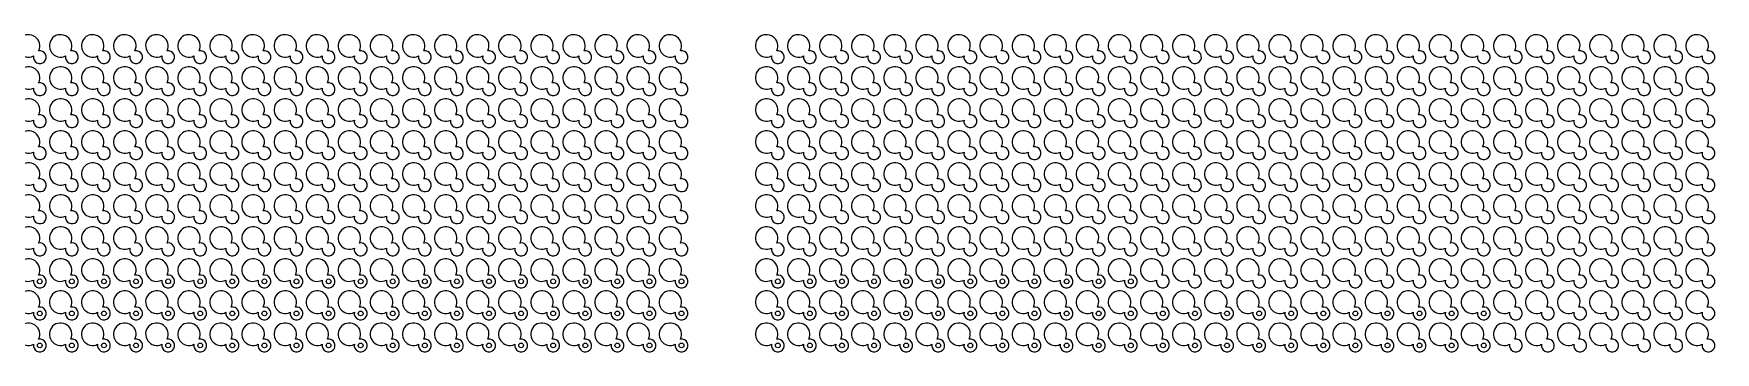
# Model space of a CAD drawing. Header units: millimetres. Extents: x -28 to 301, y -25 to 208.
# Drawn here: x 17.7 to 70.1, y 35.9 to 45.9 of the extents above; entities that cross this region are included whole.
import ezdxf

# ---------------------------------------------------------------- set-up
doc = ezdxf.new("R2010")
doc.units = ezdxf.units.MM
doc.header["$MEASUREMENT"] = 0
doc.layers.add('drills_via_1_64', color=7, linetype='Continuous')

# ---------------------------------------------------------------- blocks, each defined once
blk = doc.blocks.new('*U107')
at = {"linetype": 'Continuous'}
blk.add_lwpolyline([(-0.053, 0.215, 3.187089), (-0.215, 0.053, 5.958673)], format="xyb", close=True, dxfattribs=at)
blk = doc.blocks.new('*U108')
at = {"color": 0, "linetype": 'ByBlock', "lineweight": -2, "transparency": 16777216}
for p in [(-29, 0), (-28, 0), (-27, 0), (-26, 0), (-25, 0), (-24, 0), (-23, 0), (-22, 0), (-21, 0), (-20, 0), (-19, 0), (-18, 0), (-17, 0), (-16, 0), (-15, 0), (-14, 0), (-13, 0), (-12, 0), (-11, 0), (-10, 0), (-9, 0), (-8, 0), (-7, 0), (-6, 0), (-5, 0), (-4, 0), (-3, 0), (-2, 0), (-1, 0), (0, 0), (-29, -1), (-28, -1), (-27, -1), (-26, -1), (-25, -1), (-24, -1), (-23, -1), (-22, -1), (-21, -1), (-20, -1), (-19, -1), (-18, -1), (-17, -1), (-16, -1), (-15, -1), (-14, -1), (-13, -1), (-12, -1), (-11, -1), (-10, -1), (-9, -1), (-8, -1), (-7, -1), (-6, -1), (-5, -1), (-4, -1), (-3, -1), (-2, -1), (-1, -1), (0, -1), (-29, -2), (-28, -2), (-27, -2), (-26, -2), (-25, -2), (-24, -2), (-23, -2), (-22, -2), (-21, -2), (-20, -2), (-19, -2), (-18, -2), (-17, -2), (-16, -2), (-15, -2), (-14, -2), (-13, -2), (-12, -2), (-11, -2), (-10, -2), (-9, -2), (-8, -2), (-7, -2), (-6, -2), (-5, -2), (-4, -2), (-3, -2), (-2, -2), (-1, -2), (0, -2), (-29, -3), (-28, -3), (-27, -3), (-26, -3), (-25, -3), (-24, -3), (-23, -3), (-22, -3), (-21, -3), (-20, -3), (-19, -3), (-18, -3), (-17, -3), (-16, -3), (-15, -3), (-14, -3), (-13, -3), (-12, -3), (-11, -3), (-10, -3), (-9, -3), (-8, -3), (-7, -3), (-6, -3), (-5, -3), (-4, -3), (-3, -3), (-2, -3), (-1, -3), (0, -3), (-29, -4), (-28, -4), (-27, -4), (-26, -4), (-25, -4), (-24, -4), (-23, -4), (-22, -4), (-21, -4), (-20, -4), (-19, -4), (-18, -4), (-17, -4), (-16, -4), (-15, -4), (-14, -4), (-13, -4), (-12, -4), (-11, -4), (-10, -4), (-9, -4), (-8, -4), (-7, -4), (-6, -4), (-5, -4), (-4, -4), (-3, -4), (-2, -4), (-1, -4), (0, -4), (-29, -5), (-28, -5), (-27, -5), (-26, -5), (-25, -5), (-24, -5), (-23, -5), (-22, -5), (-21, -5), (-20, -5), (-19, -5), (-18, -5), (-17, -5), (-16, -5), (-15, -5), (-14, -5), (-13, -5), (-12, -5), (-11, -5), (-10, -5), (-9, -5), (-8, -5), (-7, -5), (-6, -5), (-5, -5), (-4, -5), (-3, -5), (-2, -5), (-1, -5), (0, -5), (-29, -6), (-28, -6), (-27, -6), (-26, -6), (-25, -6), (-24, -6), (-23, -6), (-22, -6), (-21, -6), (-20, -6), (-19, -6), (-18, -6), (-17, -6), (-16, -6), (-15, -6), (-14, -6), (-13, -6), (-12, -6), (-11, -6), (-10, -6), (-9, -6), (-8, -6), (-7, -6), (-6, -6), (-5, -6), (-4, -6), (-3, -6), (-2, -6), (-1, -6), (0, -6), (-29, -7), (-28, -7), (-27, -7), (-26, -7), (-25, -7), (-24, -7), (-23, -7), (-22, -7), (-21, -7), (-20, -7), (-19, -7), (-18, -7), (-17, -7), (-16, -7), (-15, -7), (-14, -7), (-13, -7), (-12, -7), (-11, -7), (-10, -7), (-9, -7), (-8, -7), (-7, -7), (-6, -7), (-5, -7), (-4, -7), (-3, -7), (-2, -7), (-1, -7), (0, -7), (-29, -8), (-28, -8), (-27, -8), (-26, -8), (-25, -8), (-24, -8), (-23, -8), (-22, -8), (-21, -8), (-20, -8), (-19, -8), (-18, -8), (-17, -8), (-16, -8), (-15, -8), (-14, -8), (-13, -8), (-12, -8), (-11, -8), (-10, -8), (-9, -8), (-8, -8), (-7, -8), (-6, -8), (-5, -8), (-4, -8), (-3, -8), (-2, -8), (-1, -8), (0, -8), (-29, -9), (-28, -9), (-27, -9), (-26, -9), (-25, -9), (-24, -9), (-23, -9), (-22, -9), (-21, -9), (-20, -9), (-19, -9), (-18, -9), (-17, -9), (-16, -9), (-15, -9), (-14, -9), (-13, -9), (-12, -9), (-11, -9), (-10, -9), (-9, -9), (-8, -9), (-7, -9), (-6, -9), (-5, -9), (-4, -9), (-3, -9), (-2, -9), (-1, -9), (0, -9)]:
    blk.add_blockref('*U107', p, dxfattribs=at)
blk = doc.blocks.new('*U111')
at = {"linetype": 'Continuous'}
blk.add_lwpolyline([(-0.053, 0.215, 3.187089), (-0.215, 0.053, 5.958673)], format="xyb", close=True, dxfattribs=at)
blk = doc.blocks.new('*U112')
at = {"color": 0, "linetype": 'ByBlock', "lineweight": -2, "transparency": 16777216}
for p in [(-29, 0), (-28, 0), (-27, 0), (-26, 0), (-25, 0), (-24, 0), (-23, 0), (-22, 0), (-21, 0), (-20, 0), (-19, 0), (-18, 0), (-17, 0), (-16, 0), (-15, 0), (-14, 0), (-13, 0), (-12, 0), (-11, 0), (-10, 0), (-9, 0), (-8, 0), (-7, 0), (-6, 0), (-5, 0), (-4, 0), (-3, 0), (-2, 0), (-1, 0), (0, 0), (-29, -1), (-28, -1), (-27, -1), (-26, -1), (-25, -1), (-24, -1), (-23, -1), (-22, -1), (-21, -1), (-20, -1), (-19, -1), (-18, -1), (-17, -1), (-16, -1), (-15, -1), (-14, -1), (-13, -1), (-12, -1), (-11, -1), (-10, -1), (-9, -1), (-8, -1), (-7, -1), (-6, -1), (-5, -1), (-4, -1), (-3, -1), (-2, -1), (-1, -1), (0, -1), (-29, -2), (-28, -2), (-27, -2), (-26, -2), (-25, -2), (-24, -2), (-23, -2), (-22, -2), (-21, -2), (-20, -2), (-19, -2), (-18, -2), (-17, -2), (-16, -2), (-15, -2), (-14, -2), (-13, -2), (-12, -2), (-11, -2), (-10, -2), (-9, -2), (-8, -2), (-7, -2), (-6, -2), (-5, -2), (-4, -2), (-3, -2), (-2, -2), (-1, -2), (0, -2), (-29, -3), (-28, -3), (-27, -3), (-26, -3), (-25, -3), (-24, -3), (-23, -3), (-22, -3), (-21, -3), (-20, -3), (-19, -3), (-18, -3), (-17, -3), (-16, -3), (-15, -3), (-14, -3), (-13, -3), (-12, -3), (-11, -3), (-10, -3), (-9, -3), (-8, -3), (-7, -3), (-6, -3), (-5, -3), (-4, -3), (-3, -3), (-2, -3), (-1, -3), (0, -3), (-29, -4), (-28, -4), (-27, -4), (-26, -4), (-25, -4), (-24, -4), (-23, -4), (-22, -4), (-21, -4), (-20, -4), (-19, -4), (-18, -4), (-17, -4), (-16, -4), (-15, -4), (-14, -4), (-13, -4), (-12, -4), (-11, -4), (-10, -4), (-9, -4), (-8, -4), (-7, -4), (-6, -4), (-5, -4), (-4, -4), (-3, -4), (-2, -4), (-1, -4), (0, -4), (-29, -5), (-28, -5), (-27, -5), (-26, -5), (-25, -5), (-24, -5), (-23, -5), (-22, -5), (-21, -5), (-20, -5), (-19, -5), (-18, -5), (-17, -5), (-16, -5), (-15, -5), (-14, -5), (-13, -5), (-12, -5), (-11, -5), (-10, -5), (-9, -5), (-8, -5), (-7, -5), (-6, -5), (-5, -5), (-4, -5), (-3, -5), (-2, -5), (-1, -5), (0, -5), (-29, -6), (-28, -6), (-27, -6), (-26, -6), (-25, -6), (-24, -6), (-23, -6), (-22, -6), (-21, -6), (-20, -6), (-19, -6), (-18, -6), (-17, -6), (-16, -6), (-15, -6), (-14, -6), (-13, -6), (-12, -6), (-11, -6), (-10, -6), (-9, -6), (-8, -6), (-7, -6), (-6, -6), (-5, -6), (-4, -6), (-3, -6), (-2, -6), (-1, -6), (0, -6), (-29, -7), (-28, -7), (-27, -7), (-26, -7), (-25, -7), (-24, -7), (-23, -7), (-22, -7), (-21, -7), (-20, -7), (-19, -7), (-18, -7), (-17, -7), (-16, -7), (-15, -7), (-14, -7), (-13, -7), (-12, -7), (-11, -7), (-10, -7), (-9, -7), (-8, -7), (-7, -7), (-6, -7), (-5, -7), (-4, -7), (-3, -7), (-2, -7), (-1, -7), (0, -7), (-29, -8), (-28, -8), (-27, -8), (-26, -8), (-25, -8), (-24, -8), (-23, -8), (-22, -8), (-21, -8), (-20, -8), (-19, -8), (-18, -8), (-17, -8), (-16, -8), (-15, -8), (-14, -8), (-13, -8), (-12, -8), (-11, -8), (-10, -8), (-9, -8), (-8, -8), (-7, -8), (-6, -8), (-5, -8), (-4, -8), (-3, -8), (-2, -8), (-1, -8), (0, -8), (-29, -9), (-28, -9), (-27, -9), (-26, -9), (-25, -9), (-24, -9), (-23, -9), (-22, -9), (-21, -9), (-20, -9), (-19, -9), (-18, -9), (-17, -9), (-16, -9), (-15, -9), (-14, -9), (-13, -9), (-12, -9), (-11, -9), (-10, -9), (-9, -9), (-8, -9), (-7, -9), (-6, -9), (-5, -9), (-4, -9), (-3, -9), (-2, -9), (-1, -9), (0, -9)]:
    blk.add_blockref('*U111', p, dxfattribs=at)

msp = doc.modelspace()

# ---------------------------------------------------------------- linework, layer by layer
at = {"layer": 'drills_via_1_64'}
for centre in [(17.85, 38.15), (18.85, 38.15), (19.85, 38.15), (20.85, 38.15), (21.85, 38.15), (22.85, 38.15), (23.85, 38.15), (24.85, 38.15), (25.85, 38.15), (26.85, 38.15), (27.85, 38.15), (28.85, 38.15), (29.85, 38.15), (30.85, 38.15), (31.85, 38.15), (32.85, 38.15), (33.85, 38.15), (34.85, 38.15), (35.85, 38.15), (36.85, 38.15), (37.85, 38.15), (40.85, 38.15), (41.85, 38.15), (42.85, 38.15), (43.85, 38.15), (44.85, 38.15), (45.85, 38.15), (46.85, 38.15), (47.85, 38.15), (48.85, 38.15), (49.85, 38.15), (50.85, 38.15), (51.85, 38.15), (17.85, 37.15), (18.85, 37.15), (19.85, 37.15), (20.85, 37.15), (21.85, 37.15), (22.85, 37.15), (23.85, 37.15), (24.85, 37.15), (25.85, 37.15), (26.85, 37.15), (27.85, 37.15), (28.85, 37.15), (29.85, 37.15), (30.85, 37.15), (31.85, 37.15), (32.85, 37.15), (33.85, 37.15), (34.85, 37.15), (35.85, 37.15), (36.85, 37.15), (37.85, 37.15), (40.85, 37.15), (41.85, 37.15), (42.85, 37.15), (43.85, 37.15), (44.85, 37.15), (45.85, 37.15), (46.85, 37.15), (47.85, 37.15), (48.85, 37.15), (49.85, 37.15), (50.85, 37.15), (51.85, 37.15), (52.85, 37.15), (53.85, 37.15), (54.85, 37.15), (55.85, 37.15), (56.85, 37.15), (57.85, 37.15), (58.85, 37.15), (59.85, 37.15), (60.85, 37.15), (61.85, 37.15), (62.85, 37.15), (17.85, 36.15), (18.85, 36.15), (19.85, 36.15), (20.85, 36.15), (21.85, 36.15), (22.85, 36.15), (23.85, 36.15), (24.85, 36.15), (25.85, 36.15), (26.85, 36.15), (27.85, 36.15), (28.85, 36.15), (29.85, 36.15), (30.85, 36.15), (31.85, 36.15), (32.85, 36.15), (33.85, 36.15), (34.85, 36.15), (35.85, 36.15), (36.85, 36.15), (37.85, 36.15), (40.85, 36.15), (41.85, 36.15), (42.85, 36.15), (43.85, 36.15), (44.85, 36.15), (45.85, 36.15), (46.85, 36.15), (47.85, 36.15), (48.85, 36.15), (49.85, 36.15), (50.85, 36.15), (51.85, 36.15), (52.85, 36.15), (53.85, 36.15), (54.85, 36.15), (55.85, 36.15), (56.85, 36.15), (57.85, 36.15), (58.85, 36.15), (59.85, 36.15), (60.85, 36.15), (61.85, 36.15), (62.85, 36.15)]:
    msp.add_circle(centre, 0.075, dxfattribs=at)

# ---------------------------------------------------------------- block references
at = {"linetype": 'Continuous', "rotation": 180}
for name, p in [('*U108', (8.6, 36.4)), ('*U112', (40.6, 36.4))]:
    msp.add_blockref(name, p, dxfattribs=at)

doc.saveas('drawing.dxf')
